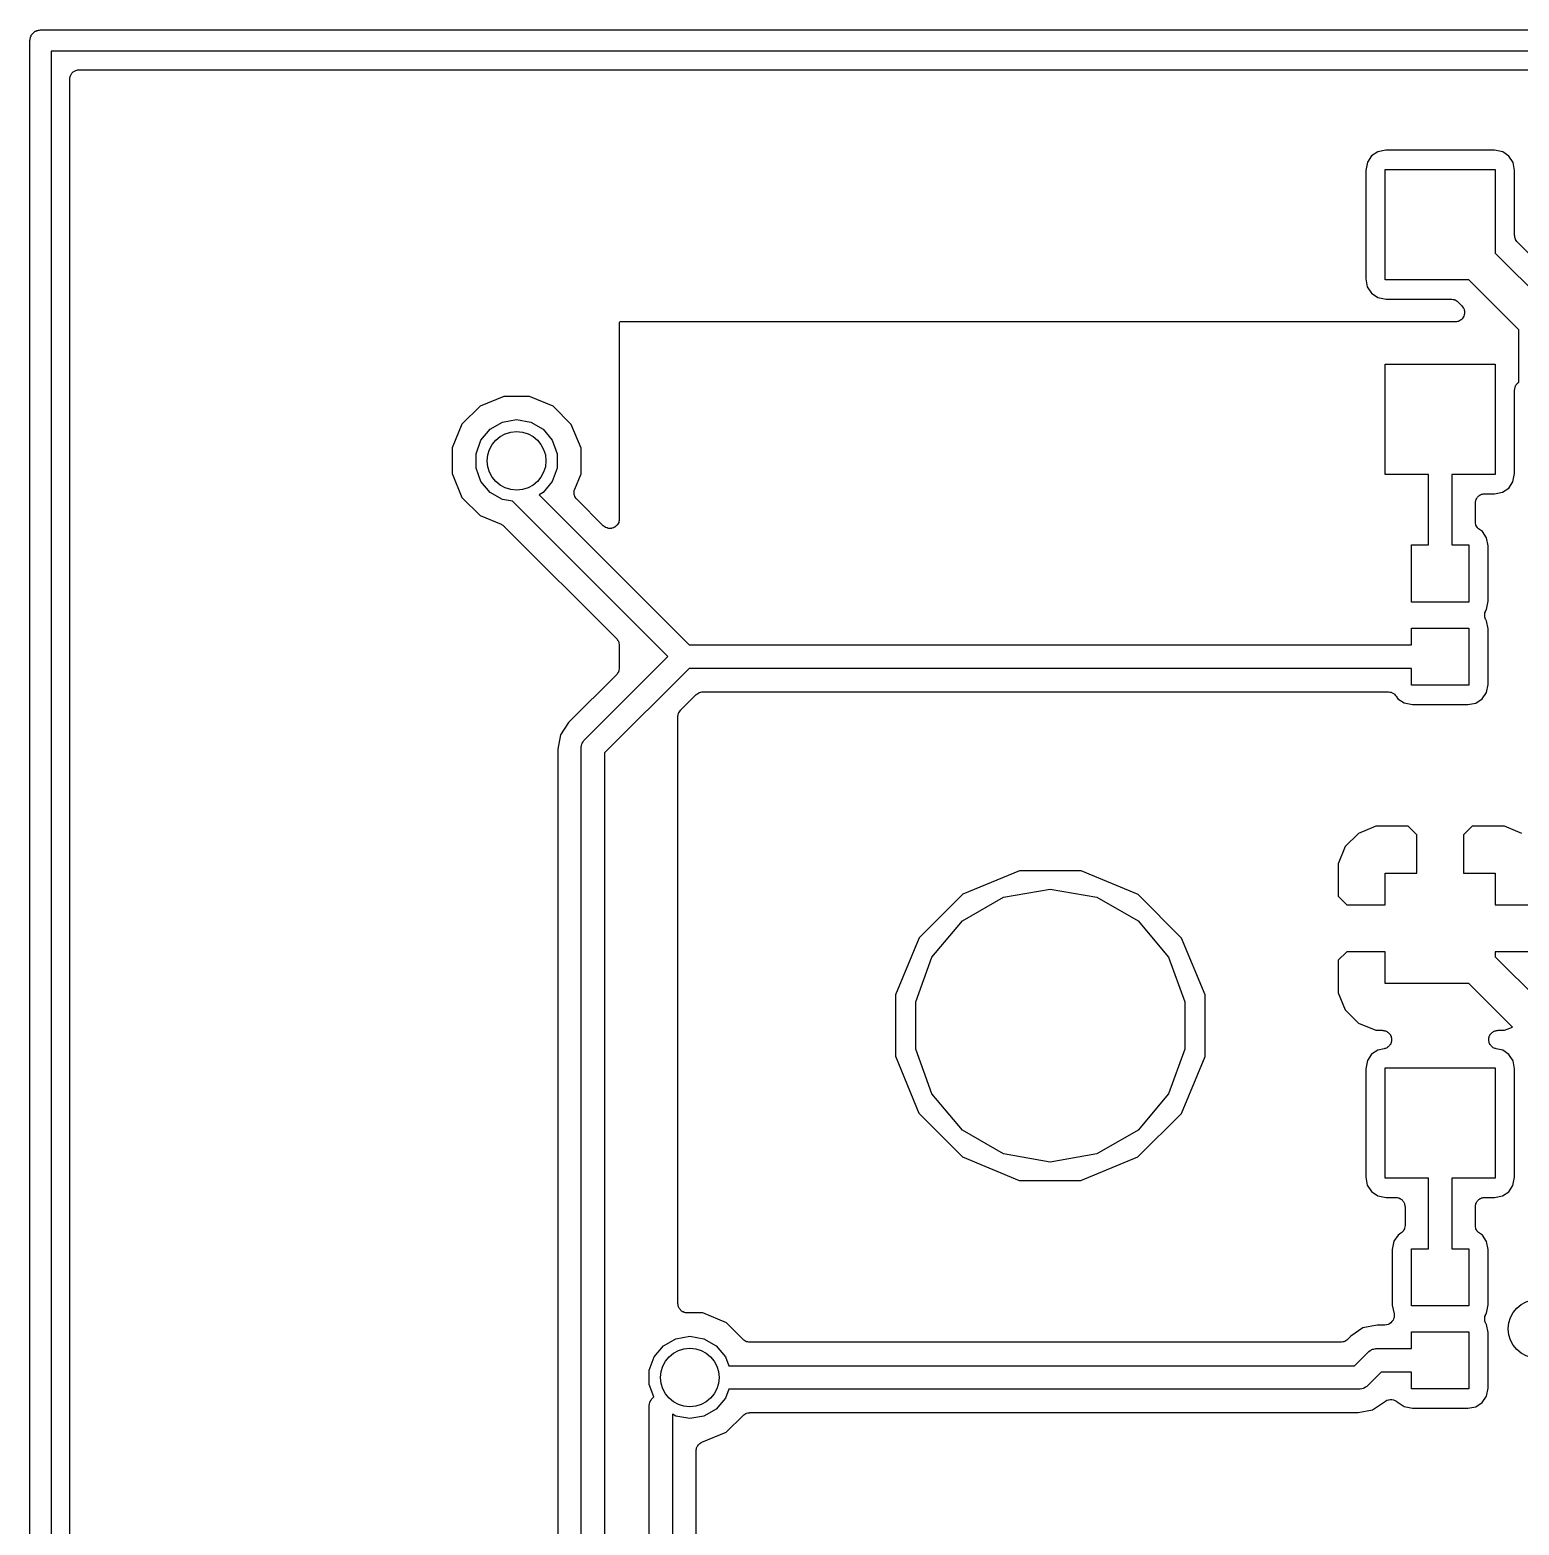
# Model space of a CAD drawing. Extents: x 25.3 to 49.5, y -85 to -25.3.
# Drawn here: x 25.29 to 41.41, y -41.48 to -25.29 of the extents above; entities that cross this region are included whole.
import ezdxf

# ---------------------------------------------------------------- set-up
doc = ezdxf.new("R2010")
doc.units = 0
doc.header["$MEASUREMENT"] = 0
doc.layers.add('BLACK', color=7, linetype='CONTINUOUS')

msp = doc.modelspace()

# ---------------------------------------------------------------- linework, layer by layer
at = {"layer": 'Black'}
for p, q in [((25.2857, -25.4), (25.2874, -25.3902)), ((25.2857, -84.836), (25.2857, -25.4)), ((25.2874, -25.3802), (25.2909, -25.3708)), ((25.2874, -25.3902), (25.2874, -25.3802)), ((25.2909, -25.3708), (25.2926, -25.3609)), ((25.2926, -25.3609), (25.2976, -25.3522)), ((25.2976, -25.3522), (25.301, -25.3428)), ((25.301, -25.3428), (25.3074, -25.3352)), ((25.3074, -25.3352), (25.3124, -25.3265)), ((25.3124, -25.3265), (25.3201, -25.3201)), ((25.3201, -25.3201), (25.3265, -25.3124)), ((25.3265, -25.3124), (25.3352, -25.3074)), ((25.3352, -25.3074), (25.3428, -25.301)), ((25.3428, -25.301), (25.3522, -25.2976)), ((25.3522, -25.2976), (25.3609, -25.2926)), ((25.3609, -25.2926), (25.3708, -25.2909)), ((25.3708, -25.2909), (25.3802, -25.2874)), ((25.3802, -25.2874), (25.3902, -25.2874)), ((25.3902, -25.2874), (25.4, -25.2857)), ((25.4, -25.2857), (49.3649, -25.2857)), ((49.2506, -25.5143), (25.5143, -25.5143)), ((25.5143, -25.5143), (25.5143, -84.7217)), ((25.7481, -25.7481), (25.7538, -25.7413)), ((25.7538, -25.7413), (25.7615, -25.7368)), ((25.7615, -25.7368), (25.7683, -25.7311)), ((25.7683, -25.7311), (25.7767, -25.7281)), ((25.7767, -25.7281), (25.7844, -25.7236)), ((25.7844, -25.7236), (25.7931, -25.7221)), ((25.7931, -25.7221), (25.8015, -25.719)), ((25.8015, -25.719), (25.8103, -25.719)), ((25.8103, -25.719), (25.8191, -25.7175)), ((25.8191, -25.7175), (46.5623, -25.7175)), ((25.7175, -25.8191), (25.719, -25.8103)), ((25.7175, -45.2799), (25.7175, -25.8191)), ((25.719, -25.8015), (25.7221, -25.7931)), ((25.719, -25.8103), (25.719, -25.8015)), ((25.7221, -25.7931), (25.7236, -25.7844)), ((25.7236, -25.7844), (25.7281, -25.7767)), ((25.7281, -25.7767), (25.7311, -25.7683)), ((25.7311, -25.7683), (25.7368, -25.7615)), ((25.7368, -25.7615), (25.7413, -25.7538)), ((25.7413, -25.7538), (25.7481, -25.7481)), ((39.8149, -26.6496), (39.7694, -26.7171)), ((39.8833, -26.6047), (39.8149, -26.6496)), ((39.9703, -26.5878), (39.8833, -26.6047)), ((41.1442, -26.5878), (39.9703, -26.5878)), ((41.2342, -26.6059), (41.1442, -26.5878)), ((41.3017, -26.6514), (41.2342, -26.6059)), ((41.3466, -26.7198), (41.3017, -26.6514)), ((39.7694, -26.7171), (39.7513, -26.8071)), ((39.7513, -26.8071), (39.7513, -27.981)), ((39.9605, -27.9908), (39.9605, -26.797)), ((39.9605, -26.797), (41.1543, -26.797)), ((41.1543, -26.797), (41.1543, -27.7034)), ((41.3635, -26.8068), (41.3466, -26.7198)), ((41.3635, -27.5113), (41.3635, -26.8068)), ((41.3642, -27.5157), (41.3635, -27.5113)), ((41.3639, -27.5202), (41.3642, -27.5157)), ((41.3673, -27.533), (41.3639, -27.5202)), ((41.3696, -27.5461), (41.3673, -27.533)), ((41.3718, -27.5499), (41.3696, -27.5461)), ((41.373, -27.5542), (41.3718, -27.5499)), ((41.3806, -27.5651), (41.373, -27.5542)), ((41.3872, -27.5766), (41.3806, -27.5651)), ((41.3907, -27.5795), (41.3872, -27.5766)), ((41.3932, -27.5832), (41.3907, -27.5795)), ((41.7012, -27.8911), (41.3932, -27.5832)), ((41.1543, -27.7034), (41.6794, -28.2285)), ((39.7513, -27.981), (39.7682, -28.068)), ((40.8669, -27.9908), (39.9605, -27.9908)), ((41.4087, -28.5326), (40.8669, -27.9908)), ((39.7682, -28.068), (39.8131, -28.1364)), ((39.8131, -28.1364), (39.8806, -28.1819)), ((39.8806, -28.1819), (39.9706, -28.2)), ((39.9706, -28.2), (40.6748, -28.2)), ((40.6748, -28.2), (40.6792, -28.2007)), ((40.6792, -28.2007), (40.6837, -28.2004)), ((40.6837, -28.2004), (40.6965, -28.2038)), ((40.6965, -28.2038), (40.7096, -28.2061)), ((40.7096, -28.2061), (40.7134, -28.2083)), ((40.7134, -28.2083), (40.7177, -28.2095)), ((40.7177, -28.2095), (40.7286, -28.2171)), ((40.7286, -28.2171), (40.7401, -28.2237)), ((40.7401, -28.2237), (40.743, -28.2272)), ((40.743, -28.2272), (40.7467, -28.2297)), ((40.7467, -28.2297), (40.7915, -28.2746)), ((40.7915, -28.2746), (40.7991, -28.2854)), ((40.7991, -28.2854), (40.8076, -28.2956)), ((40.8076, -28.2956), (40.8092, -28.2998)), ((40.8092, -28.2998), (40.8117, -28.3035)), ((40.8117, -28.3035), (40.8152, -28.3163)), ((40.8152, -28.3163), (40.8197, -28.3288)), ((40.8197, -28.3288), (40.8197, -28.3332)), ((40.8197, -28.3332), (40.8209, -28.3375)), ((31.6691, -28.4497), (31.6674, -28.458)), ((31.6674, -28.458), (31.6674, -30.5837)), ((31.6775, -28.448), (31.6691, -28.4497)), ((40.7196, -28.448), (31.6775, -28.448)), ((40.7327, -28.4457), (40.7196, -28.448)), ((40.7459, -28.4445), (40.7327, -28.4457)), ((40.75, -28.4426), (40.7459, -28.4445)), ((40.7544, -28.4419), (40.75, -28.4426)), ((40.7659, -28.4352), (40.7544, -28.4419)), ((40.7779, -28.4296), (40.7659, -28.4352)), ((40.7811, -28.4265), (40.7779, -28.4296)), ((40.7849, -28.4242), (40.7811, -28.4265)), ((40.7935, -28.4141), (40.7849, -28.4242)), ((40.8029, -28.4047), (40.7935, -28.4141)), ((40.8048, -28.4006), (40.8029, -28.4047)), ((40.8076, -28.3972), (40.8048, -28.4006)), ((40.8122, -28.3847), (40.8076, -28.3972)), ((40.8178, -28.3727), (40.8122, -28.3847)), ((40.8182, -28.3682), (40.8178, -28.3727)), ((40.8197, -28.364), (40.8182, -28.3682)), ((40.8209, -28.3375), (40.8197, -28.3508)), ((40.8197, -28.3508), (40.8197, -28.364)), ((41.4087, -29.1013), (41.4087, -28.5326)), ((39.9605, -30.099), (39.9605, -28.9052)), ((39.9605, -28.9052), (41.1543, -28.9052)), ((41.1543, -28.9052), (41.1543, -30.099)), ((41.3696, -29.1499), (41.374, -29.1422)), ((41.374, -29.1422), (41.3771, -29.1338)), ((41.3771, -29.1338), (41.3828, -29.127)), ((41.3828, -29.127), (41.3872, -29.1193)), ((41.3872, -29.1193), (41.3941, -29.1136)), ((41.3941, -29.1136), (41.3998, -29.1068)), ((41.3998, -29.1068), (41.4075, -29.1023)), ((41.4075, -29.1023), (41.4087, -29.1013)), ((30.4178, -29.2538), (30.1609, -29.3599)), ((30.6956, -29.254), (30.4178, -29.2538)), ((30.9523, -29.3606), (30.6956, -29.254)), ((41.3635, -29.1846), (41.365, -29.1758)), ((41.3635, -30.0889), (41.3635, -29.1846)), ((41.365, -29.167), (41.3681, -29.1586)), ((41.365, -29.1758), (41.365, -29.167)), ((41.3681, -29.1586), (41.3696, -29.1499)), ((30.1609, -29.3599), (29.9643, -29.5562)), ((31.1486, -29.5572), (30.9523, -29.3606)), ((29.9643, -29.5562), (29.8577, -29.8128)), ((30.1697, -29.7293), (30.2693, -29.6106)), ((30.2693, -29.6106), (30.4035, -29.5331)), ((30.4035, -29.5331), (30.5561, -29.5062)), ((30.5561, -29.5062), (30.7087, -29.5331)), ((30.7087, -29.5331), (30.8429, -29.6106)), ((30.8429, -29.6106), (30.9425, -29.7293)), ((31.2547, -29.8141), (31.1486, -29.5572)), ((30.1167, -29.8749), (30.1697, -29.7293)), ((30.9425, -29.7293), (30.9955, -29.8749)), ((29.8577, -29.8128), (29.8575, -30.0907)), ((30.1167, -30.0299), (30.1167, -29.8749)), ((30.9955, -29.8749), (30.9955, -30.0299)), ((31.2545, -30.0919), (31.2547, -29.8141)), ((29.8575, -30.0907), (29.9636, -30.3476)), ((30.1697, -30.1755), (30.1167, -30.0299)), ((30.9955, -30.0299), (30.9425, -30.1755)), ((31.1854, -30.2582), (31.2545, -30.0919)), ((40.4304, -30.099), (39.9605, -30.099)), ((40.4304, -30.8635), (40.4304, -30.099)), ((41.1543, -30.099), (40.6844, -30.099)), ((40.6844, -30.099), (40.6844, -30.8635)), ((41.3454, -30.1789), (41.3635, -30.0889)), ((30.2693, -30.2942), (30.1697, -30.1755)), ((30.9425, -30.1755), (30.8429, -30.2942)), ((31.1802, -30.2819), (31.1811, -30.2709)), ((31.1811, -30.2709), (31.184, -30.2648)), ((31.184, -30.2648), (31.1854, -30.2582)), ((41.2315, -30.2913), (41.2999, -30.2464)), ((41.2999, -30.2464), (41.3454, -30.1789)), ((29.9636, -30.3476), (30.1599, -30.5442)), ((30.4035, -30.3717), (30.2693, -30.2942)), ((30.5106, -30.3906), (30.4035, -30.3717)), ((32.1926, -32.0726), (30.5106, -30.3906)), ((30.8429, -30.2942), (30.7989, -30.3196)), ((30.7989, -30.3196), (32.4248, -31.9456)), ((31.1778, -30.2927), (31.1802, -30.2819)), ((31.1786, -30.2993), (31.1778, -30.2927)), ((31.1781, -30.306), (31.1786, -30.2993)), ((31.1809, -30.3167), (31.1781, -30.306)), ((31.1823, -30.3276), (31.1809, -30.3167)), ((31.1854, -30.3336), (31.1823, -30.3276)), ((31.1872, -30.3401), (31.1854, -30.3336)), ((31.1935, -30.3492), (31.1872, -30.3401)), ((31.1986, -30.359), (31.1935, -30.3492)), ((31.2036, -30.3635), (31.1986, -30.359)), ((31.2074, -30.369), (31.2036, -30.3635)), ((31.494, -30.6556), (31.2074, -30.369)), ((40.9384, -30.4098), (40.9399, -30.401)), ((40.9384, -30.6125), (40.9384, -30.4098)), ((40.9399, -30.3921), (40.943, -30.3838)), ((40.9399, -30.401), (40.9399, -30.3921)), ((40.943, -30.3838), (40.9445, -30.375)), ((40.9445, -30.375), (40.949, -30.3673)), ((40.949, -30.3673), (40.952, -30.359)), ((40.952, -30.359), (40.9577, -30.3522)), ((40.9577, -30.3522), (40.9622, -30.3445)), ((40.9622, -30.3445), (40.969, -30.3387)), ((40.969, -30.3387), (40.9747, -30.3319)), ((40.9747, -30.3319), (40.9824, -30.3275)), ((40.9824, -30.3275), (40.9892, -30.3218)), ((40.9892, -30.3218), (40.9976, -30.3187)), ((40.9976, -30.3187), (41.0053, -30.3143)), ((41.0053, -30.3143), (41.014, -30.3128)), ((41.014, -30.3128), (41.0224, -30.3097)), ((41.0224, -30.3097), (41.0312, -30.3097)), ((41.0312, -30.3097), (41.04, -30.3082)), ((41.04, -30.3082), (41.1445, -30.3082)), ((41.1445, -30.3082), (41.2315, -30.2913)), ((30.1599, -30.5442), (30.3894, -30.6395)), ((31.6651, -30.5968), (31.664, -30.61)), ((31.6674, -30.5837), (31.6651, -30.5968)), ((30.3894, -30.6395), (30.3913, -30.6407)), ((30.3913, -30.6407), (30.3934, -30.6413)), ((30.3934, -30.6413), (30.4061, -30.6501)), ((30.4061, -30.6501), (30.4191, -30.6585)), ((30.4191, -30.6585), (30.4205, -30.6602)), ((30.4205, -30.6602), (30.4223, -30.6615)), ((30.4223, -30.6615), (31.6377, -31.8769)), ((31.5049, -30.6632), (31.494, -30.6556)), ((31.515, -30.6717), (31.5049, -30.6632)), ((31.5192, -30.6733), (31.515, -30.6717)), ((31.5229, -30.6758), (31.5192, -30.6733)), ((31.5357, -30.6793), (31.5229, -30.6758)), ((31.5482, -30.6838), (31.5357, -30.6793)), ((31.5527, -30.6838), (31.5482, -30.6838)), ((31.557, -30.685), (31.5527, -30.6838)), ((31.5702, -30.6838), (31.557, -30.685)), ((31.5835, -30.6838), (31.5702, -30.6838)), ((31.5877, -30.6823), (31.5835, -30.6838)), ((31.5921, -30.6819), (31.5877, -30.6823)), ((31.6042, -30.6763), (31.5921, -30.6819)), ((31.6166, -30.6717), (31.6042, -30.6763)), ((31.6201, -30.6689), (31.6166, -30.6717)), ((31.6241, -30.667), (31.6201, -30.6689)), ((31.6335, -30.6576), (31.6241, -30.667)), ((31.6437, -30.6491), (31.6335, -30.6576)), ((31.6459, -30.6452), (31.6437, -30.6491)), ((31.6491, -30.642), (31.6459, -30.6452)), ((31.6547, -30.63), (31.6491, -30.642)), ((31.6613, -30.6185), (31.6547, -30.63)), ((31.6621, -30.6141), (31.6613, -30.6185)), ((31.664, -30.61), (31.6621, -30.6141)), ((40.9409, -30.6264), (40.9384, -30.6125)), ((40.9423, -30.6405), (40.9409, -30.6264)), ((40.9439, -30.6437), (40.9423, -30.6405)), ((40.9445, -30.6473), (40.9439, -30.6437)), ((40.9516, -30.6595), (40.9445, -30.6473)), ((40.9578, -30.6722), (40.9516, -30.6595)), ((40.9604, -30.6747), (40.9578, -30.6722)), ((40.9622, -30.6778), (40.9604, -30.6747)), ((40.973, -30.6869), (40.9622, -30.6778)), ((40.9832, -30.6967), (40.973, -30.6869)), ((41.0147, -30.718), (40.9832, -30.6967)), ((41.0596, -30.7863), (41.0147, -30.718)), ((40.2475, -31.4833), (40.2475, -30.8635)), ((40.2475, -30.8635), (40.4304, -30.8635)), ((40.6844, -30.8635), (40.8673, -30.8635)), ((40.8673, -30.8635), (40.8673, -31.4833)), ((41.0765, -30.8733), (41.0596, -30.7863)), ((41.0765, -31.4732), (41.0765, -30.8733)), ((40.8673, -31.4833), (40.2475, -31.4833)), ((41.0496, -31.5777), (41.0535, -31.5725)), ((41.0535, -31.5725), (41.0561, -31.5666)), ((41.0561, -31.5666), (41.0584, -31.5632)), ((41.0584, -31.5632), (41.0765, -31.4732)), ((41.0393, -31.634), (41.0401, -31.6228)), ((41.0411, -31.6403), (41.0393, -31.634)), ((41.0394, -31.6115), (41.0413, -31.6053)), ((41.0401, -31.6228), (41.0394, -31.6115)), ((41.0415, -31.6468), (41.0411, -31.6403)), ((41.0413, -31.6053), (41.0418, -31.5988)), ((41.0459, -31.6571), (41.0415, -31.6468)), ((41.0418, -31.5988), (41.0463, -31.5885)), ((41.049, -31.6679), (41.0459, -31.6571)), ((41.0463, -31.5885), (41.0496, -31.5777)), ((41.0528, -31.6732), (41.049, -31.6679)), ((41.0554, -31.6792), (41.0528, -31.6732)), ((41.0596, -31.6855), (41.0554, -31.6792)), ((41.0765, -31.7725), (41.0596, -31.6855)), ((31.6377, -31.8769), (31.6403, -31.8806)), ((31.6403, -31.8806), (31.6437, -31.8834)), ((31.6437, -31.8834), (31.6503, -31.8949)), ((31.6503, -31.8949), (31.6579, -31.9058)), ((40.2475, -31.9456), (40.2475, -31.7627)), ((40.2475, -31.7627), (40.8673, -31.7627)), ((40.8673, -31.7627), (40.8673, -32.3825)), ((41.0765, -32.3724), (41.0765, -31.7725)), ((31.6579, -31.9058), (31.6591, -31.9101)), ((31.6591, -31.9101), (31.6613, -31.914)), ((31.6613, -31.914), (31.6636, -31.9271)), ((31.6636, -31.9271), (31.6671, -31.9399)), ((31.6671, -31.9399), (31.6667, -31.9443)), ((31.6667, -31.9443), (31.6674, -31.9487)), ((31.6674, -31.9487), (31.6674, -32.1964)), ((32.4248, -31.9456), (40.2475, -31.9456)), ((31.2922, -32.973), (32.1926, -32.0726)), ((32.4248, -32.1996), (31.509, -33.1154)), ((31.6636, -32.2181), (31.6613, -32.2312)), ((31.6671, -32.2053), (31.6636, -32.2181)), ((31.6674, -32.1964), (31.6667, -32.2009)), ((31.6667, -32.2009), (31.6671, -32.2053)), ((40.2475, -32.1996), (32.4248, -32.1996)), ((40.2475, -32.3825), (40.2475, -32.1996)), ((31.6377, -32.2683), (31.1197, -32.7863)), ((31.6403, -32.2646), (31.6377, -32.2683)), ((31.6437, -32.2618), (31.6403, -32.2646)), ((31.6503, -32.2503), (31.6437, -32.2618)), ((31.6579, -32.2394), (31.6503, -32.2503)), ((31.6591, -32.2351), (31.6579, -32.2394)), ((31.6613, -32.2312), (31.6591, -32.2351)), ((41.0584, -32.4623), (41.0765, -32.3724)), ((32.3322, -32.6514), (32.5003, -32.4834)), ((32.5003, -32.4834), (32.5039, -32.4808)), ((32.5039, -32.4808), (32.5068, -32.4774)), ((32.5068, -32.4774), (32.5183, -32.4707)), ((32.5183, -32.4707), (32.5292, -32.4631)), ((32.5292, -32.4631), (32.5335, -32.462)), ((32.5335, -32.462), (32.5374, -32.4597)), ((32.5374, -32.4597), (32.5504, -32.4574)), ((32.5504, -32.4574), (32.5632, -32.454)), ((32.5632, -32.454), (32.5677, -32.4544)), ((32.5677, -32.4544), (32.5721, -32.4536)), ((32.5721, -32.4536), (39.9964, -32.4536)), ((39.9964, -32.4536), (40.011, -32.4562)), ((40.011, -32.4562), (40.0256, -32.4579)), ((40.0256, -32.4579), (40.0283, -32.4592)), ((40.0283, -32.4592), (40.0312, -32.4597)), ((40.0312, -32.4597), (40.044, -32.4671)), ((40.044, -32.4671), (40.0571, -32.4737)), ((40.0571, -32.4737), (40.0592, -32.4759)), ((40.0592, -32.4759), (40.0617, -32.4774)), ((40.0617, -32.4774), (40.0712, -32.4887)), ((40.0712, -32.4887), (40.0813, -32.4994)), ((40.0813, -32.4994), (40.1001, -32.528)), ((40.1001, -32.528), (40.1676, -32.5736)), ((40.8673, -32.3825), (40.2475, -32.3825)), ((40.9445, -32.5748), (41.0128, -32.5299)), ((41.0128, -32.5299), (41.0584, -32.4623)), ((32.3028, -32.7144), (32.3063, -32.7016)), ((32.3063, -32.7016), (32.3086, -32.6885)), ((32.3086, -32.6885), (32.3108, -32.6846)), ((32.3108, -32.6846), (32.312, -32.6803)), ((32.312, -32.6803), (32.3196, -32.6694)), ((32.3196, -32.6694), (32.3262, -32.6579)), ((32.3262, -32.6579), (32.3296, -32.6551)), ((32.3296, -32.6551), (32.3322, -32.6514)), ((40.1676, -32.5736), (40.2576, -32.5916)), ((40.2576, -32.5916), (40.8575, -32.5916)), ((40.8575, -32.5916), (40.9445, -32.5748)), ((31.1197, -32.7863), (31.0318, -32.9178)), ((32.3025, -32.7233), (32.3032, -32.7188)), ((32.3025, -39.0779), (32.3025, -32.7233)), ((32.3032, -32.7188), (32.3028, -32.7144)), ((31.0318, -32.9178), (31.001, -33.0728)), ((31.2598, -33.0357), (31.2627, -33.0194)), ((31.2627, -33.0194), (31.2655, -33.0145)), ((31.2655, -33.0145), (31.2669, -33.0091)), ((31.2669, -33.0091), (31.2764, -32.9955)), ((31.2764, -32.9955), (31.2847, -32.9812)), ((31.2847, -32.9812), (31.289, -32.9776)), ((31.289, -32.9776), (31.2922, -32.973)), ((31.001, -33.0728), (31.001, -46.3804)), ((31.255, -33.0628), (31.256, -33.0573)), ((31.255, -54.991), (31.255, -33.0628)), ((31.2555, -33.0517), (31.2598, -33.0357)), ((31.256, -33.0573), (31.2555, -33.0517)), ((31.509, -33.1154), (31.509, -55.118)), ((39.6727, -33.9863), (39.5298, -34.1292)), ((39.8595, -33.909), (39.6727, -33.9863)), ((40.2105, -33.909), (39.8595, -33.909)), ((40.3034, -34.0019), (40.2105, -33.909)), ((40.9043, -33.909), (40.8114, -34.0019)), ((41.2553, -33.909), (40.9043, -33.909)), ((41.4421, -33.9863), (41.2553, -33.909)), ((39.5298, -34.1292), (39.4525, -34.316)), ((40.3034, -34.417), (40.3034, -34.0019)), ((40.8114, -34.0019), (40.8114, -34.417)), ((39.4525, -34.316), (39.4525, -34.667)), ((36.0027, -34.3913), (35.3863, -34.646)), ((36.6696, -34.3919), (36.0027, -34.3913)), ((37.2855, -34.6476), (36.6696, -34.3919)), ((39.9605, -34.7599), (39.9605, -34.417)), ((39.9605, -34.417), (40.3034, -34.417)), ((40.8114, -34.417), (41.1543, -34.417)), ((41.1543, -34.417), (41.1543, -34.7599)), ((35.3863, -34.646), (34.9143, -35.1172)), ((35.8289, -34.6784), (36.3347, -34.5892)), ((36.3347, -34.5892), (36.8405, -34.6784)), ((37.7567, -35.1196), (37.2855, -34.6476)), ((35.3841, -34.9352), (35.8289, -34.6784)), ((36.8405, -34.6784), (37.2853, -34.9352)), ((39.4525, -34.667), (39.5454, -34.7599)), ((39.5454, -34.7599), (39.9605, -34.7599)), ((41.1543, -34.7599), (41.5694, -34.7599)), ((35.054, -35.3286), (35.3841, -34.9352)), ((37.2853, -34.9352), (37.6154, -35.3286)), ((34.9143, -35.1172), (34.6586, -35.7331)), ((38.0114, -35.736), (37.7567, -35.1196)), ((39.5454, -35.2679), (39.4525, -35.3608)), ((39.9605, -35.2679), (39.5454, -35.2679)), ((39.9605, -35.6108), (39.9605, -35.2679)), ((41.1543, -35.2679), (41.1543, -35.3234)), ((41.5694, -35.2679), (41.1543, -35.2679)), ((34.8783, -35.8112), (35.054, -35.3286)), ((37.6154, -35.3286), (37.7911, -35.8112)), ((39.4525, -35.3608), (39.4525, -35.7118)), ((41.1543, -35.3234), (41.6273, -35.7964)), ((40.8669, -35.6108), (39.9605, -35.6108)), ((41.3399, -36.0838), (40.8669, -35.6108)), ((34.6586, -35.7331), (34.658, -36.4)), ((38.0108, -36.4029), (38.0114, -35.736)), ((39.4525, -35.7118), (39.5298, -35.8986)), ((34.8783, -36.3248), (34.8783, -35.8112)), ((37.7911, -35.8112), (37.7911, -36.3248)), ((39.5298, -35.8986), (39.6727, -36.0415)), ((39.6727, -36.0415), (39.8595, -36.1188)), ((41.2553, -36.1188), (41.3399, -36.0838)), ((39.8595, -36.1188), (39.9297, -36.1188)), ((39.9297, -36.1188), (39.9376, -36.1202)), ((39.9376, -36.1202), (39.9457, -36.1201)), ((39.9457, -36.1201), (39.9549, -36.1232)), ((39.9549, -36.1232), (39.9645, -36.1249)), ((39.9645, -36.1249), (39.9714, -36.1289)), ((39.9714, -36.1289), (39.979, -36.1316)), ((39.979, -36.1316), (39.9866, -36.1377)), ((39.9866, -36.1377), (39.995, -36.1426)), ((39.995, -36.1426), (40.0002, -36.1487)), ((40.0002, -36.1487), (40.0064, -36.1538)), ((40.0064, -36.1538), (40.0114, -36.1621)), ((40.0114, -36.1621), (40.0177, -36.1696)), ((40.0177, -36.1696), (40.0205, -36.1771)), ((40.021, -36.262), (40.0177, -36.2712)), ((40.0205, -36.1771), (40.0246, -36.184)), ((40.0258, -36.2535), (40.021, -36.262)), ((40.0246, -36.184), (40.0264, -36.1936)), ((40.027, -36.2456), (40.0258, -36.2535)), ((40.0264, -36.1936), (40.0298, -36.2028)), ((40.0298, -36.238), (40.027, -36.2456)), ((40.0298, -36.2028), (40.0298, -36.2108)), ((40.0298, -36.2108), (40.0313, -36.2187)), ((40.0313, -36.2187), (40.0298, -36.2283)), ((40.0298, -36.2283), (40.0298, -36.238)), ((41.0825, -36.218), (41.084, -36.2105)), ((41.084, -36.228), (41.0825, -36.218)), ((41.084, -36.2028), (41.0875, -36.1933)), ((41.084, -36.2105), (41.084, -36.2028)), ((41.084, -36.238), (41.084, -36.228)), ((41.0867, -36.2453), (41.084, -36.238)), ((41.0878, -36.2529), (41.0867, -36.2453)), ((41.0875, -36.1933), (41.0894, -36.1834)), ((41.0926, -36.2617), (41.0878, -36.2529)), ((41.0894, -36.1834), (41.0934, -36.1768)), ((41.0961, -36.2712), (41.0926, -36.2617)), ((41.0934, -36.1768), (41.0961, -36.1696)), ((41.0961, -36.1696), (41.1026, -36.1619)), ((41.1026, -36.1619), (41.1078, -36.1533)), ((41.1078, -36.1533), (41.1138, -36.1485)), ((41.1138, -36.1485), (41.1188, -36.1426)), ((41.1188, -36.1426), (41.1275, -36.1375)), ((41.1275, -36.1375), (41.1353, -36.1312)), ((41.1353, -36.1312), (41.1426, -36.1288)), ((41.1426, -36.1288), (41.1493, -36.1249)), ((41.1493, -36.1249), (41.1592, -36.1232)), ((41.1592, -36.1232), (41.1688, -36.12)), ((41.1688, -36.12), (41.1765, -36.1201)), ((41.1765, -36.1201), (41.1841, -36.1188)), ((41.1841, -36.1188), (41.2553, -36.1188)), ((34.658, -36.4), (34.9127, -37.0164)), ((35.054, -36.8074), (34.8783, -36.3248)), ((37.7911, -36.3248), (37.6154, -36.8074)), ((37.7551, -37.0188), (38.0108, -36.4029)), ((39.8149, -36.3778), (39.7694, -36.4453)), ((39.8833, -36.3329), (39.8149, -36.3778)), ((39.9491, -36.3201), (39.8833, -36.3329)), ((39.9566, -36.3173), (39.9491, -36.3201)), ((39.9645, -36.3159), (39.9566, -36.3173)), ((39.9729, -36.311), (39.9645, -36.3159)), ((39.982, -36.3075), (39.9729, -36.311)), ((39.9881, -36.3022), (39.982, -36.3075)), ((39.995, -36.2982), (39.9881, -36.3022)), ((40.0013, -36.2908), (39.995, -36.2982)), ((40.0087, -36.2844), (40.0013, -36.2908)), ((40.0126, -36.2773), (40.0087, -36.2844)), ((40.0177, -36.2712), (40.0126, -36.2773)), ((41.101, -36.2771), (41.0961, -36.2712)), ((41.1047, -36.2839), (41.101, -36.2771)), ((41.1123, -36.2905), (41.1047, -36.2839)), ((41.1188, -36.2982), (41.1123, -36.2905)), ((41.1254, -36.3021), (41.1188, -36.2982)), ((41.1312, -36.3072), (41.1254, -36.3021)), ((41.1406, -36.3108), (41.1312, -36.3072)), ((41.1493, -36.3159), (41.1406, -36.3108)), ((41.1569, -36.3172), (41.1493, -36.3159)), ((41.1641, -36.32), (41.1569, -36.3172)), ((41.2342, -36.3341), (41.1641, -36.32)), ((41.3017, -36.3796), (41.2342, -36.3341)), ((41.3466, -36.448), (41.3017, -36.3796)), ((39.7694, -36.4453), (39.7513, -36.5353)), ((39.7513, -36.5353), (39.7513, -37.7092)), ((39.9605, -37.719), (39.9605, -36.5252)), ((39.9605, -36.5252), (41.1543, -36.5252)), ((41.1543, -36.5252), (41.1543, -37.719)), ((41.3635, -36.535), (41.3466, -36.448)), ((41.3635, -37.7089), (41.3635, -36.535)), ((35.3841, -37.2008), (35.054, -36.8074)), ((37.6154, -36.8074), (37.2853, -37.2008)), ((34.9127, -37.0164), (35.3839, -37.4884)), ((37.2831, -37.49), (37.7551, -37.0188)), ((35.8289, -37.4576), (35.3841, -37.2008)), ((37.2853, -37.2008), (36.8405, -37.4576)), ((35.3839, -37.4884), (35.9998, -37.7441)), ((36.3347, -37.5468), (35.8289, -37.4576)), ((36.8405, -37.4576), (36.3347, -37.5468)), ((36.6667, -37.7447), (37.2831, -37.49)), ((39.7513, -37.7092), (39.7682, -37.7962)), ((40.4304, -37.719), (39.9605, -37.719)), ((40.4304, -38.4835), (40.4304, -37.719)), ((41.1543, -37.719), (40.6844, -37.719)), ((40.6844, -37.719), (40.6844, -38.4835)), ((41.3454, -37.7989), (41.3635, -37.7089)), ((35.9998, -37.7441), (36.6667, -37.7447)), ((39.7682, -37.7962), (39.8131, -37.8646)), ((39.8131, -37.8646), (39.8806, -37.9101)), ((41.2315, -37.9113), (41.2999, -37.8664)), ((41.2999, -37.8664), (41.3454, -37.7989)), ((39.8806, -37.9101), (39.9706, -37.9282)), ((39.9706, -37.9282), (40.0748, -37.9282)), ((40.0748, -37.9282), (40.0836, -37.9297)), ((40.0836, -37.9297), (40.0924, -37.9297)), ((40.0924, -37.9297), (40.1008, -37.9328)), ((40.1008, -37.9328), (40.1095, -37.9343)), ((40.1095, -37.9343), (40.1172, -37.9387)), ((40.1172, -37.9387), (40.1256, -37.9418)), ((40.1256, -37.9418), (40.1324, -37.9475)), ((40.1324, -37.9475), (40.1401, -37.9519)), ((40.1401, -37.9519), (40.1458, -37.9587)), ((40.1458, -37.9587), (40.1526, -37.9645)), ((40.1526, -37.9645), (40.1571, -37.9722)), ((40.1571, -37.9722), (40.1628, -37.979)), ((40.1628, -37.979), (40.1658, -37.9873)), ((40.1658, -37.9873), (40.1703, -37.995)), ((40.1703, -37.995), (40.1718, -38.0038)), ((40.1718, -38.0038), (40.1749, -38.0121)), ((40.1749, -38.0121), (40.1749, -38.021)), ((40.1749, -38.021), (40.1764, -38.0298)), ((40.1764, -38.0298), (40.1764, -38.2324)), ((40.9384, -38.0298), (40.9399, -38.021)), ((40.9384, -38.2325), (40.9384, -38.0298)), ((40.9399, -38.0121), (40.943, -38.0038)), ((40.9399, -38.021), (40.9399, -38.0121)), ((40.943, -38.0038), (40.9445, -37.995)), ((40.9445, -37.995), (40.949, -37.9873)), ((40.949, -37.9873), (40.952, -37.979)), ((40.952, -37.979), (40.9577, -37.9722)), ((40.9577, -37.9722), (40.9622, -37.9645)), ((40.9622, -37.9645), (40.969, -37.9587)), ((40.969, -37.9587), (40.9747, -37.9519)), ((40.9747, -37.9519), (40.9824, -37.9475)), ((40.9824, -37.9475), (40.9892, -37.9418)), ((40.9892, -37.9418), (40.9976, -37.9387)), ((40.9976, -37.9387), (41.0053, -37.9343)), ((41.0053, -37.9343), (41.014, -37.9328)), ((41.014, -37.9328), (41.0224, -37.9297)), ((41.0224, -37.9297), (41.0312, -37.9297)), ((41.0312, -37.9297), (41.04, -37.9282)), ((41.04, -37.9282), (41.1445, -37.9282)), ((41.1445, -37.9282), (41.2315, -37.9113)), ((40.102, -38.3361), (40.0564, -38.4037)), ((40.1306, -38.3173), (40.102, -38.3361)), ((40.1413, -38.3072), (40.1306, -38.3173)), ((40.1526, -38.2977), (40.1413, -38.3072)), ((40.1541, -38.2952), (40.1526, -38.2977)), ((40.1563, -38.2932), (40.1541, -38.2952)), ((40.1629, -38.28), (40.1563, -38.2932)), ((40.1703, -38.2672), (40.1629, -38.28)), ((40.1708, -38.2643), (40.1703, -38.2672)), ((40.1721, -38.2616), (40.1708, -38.2643)), ((40.1738, -38.247), (40.1721, -38.2616)), ((40.1764, -38.2324), (40.1738, -38.247)), ((40.9409, -38.2464), (40.9384, -38.2325)), ((40.9423, -38.2605), (40.9409, -38.2464)), ((40.9439, -38.2637), (40.9423, -38.2605)), ((40.9445, -38.2673), (40.9439, -38.2637)), ((40.9516, -38.2795), (40.9445, -38.2673)), ((40.9578, -38.2922), (40.9516, -38.2795)), ((40.9604, -38.2947), (40.9578, -38.2922)), ((40.9622, -38.2978), (40.9604, -38.2947)), ((40.973, -38.3069), (40.9622, -38.2978)), ((40.9832, -38.3167), (40.973, -38.3069)), ((41.0147, -38.338), (40.9832, -38.3167)), ((41.0596, -38.4063), (41.0147, -38.338)), ((40.0564, -38.4037), (40.0383, -38.4936)), ((40.0383, -38.4936), (40.0383, -39.0935)), ((40.2475, -39.1033), (40.2475, -38.4835)), ((40.2475, -38.4835), (40.4304, -38.4835)), ((40.6844, -38.4835), (40.8673, -38.4835)), ((40.8673, -38.4835), (40.8673, -39.1033)), ((41.0765, -38.4933), (41.0596, -38.4063)), ((41.0765, -39.0932), (41.0765, -38.4933)), ((32.304, -39.0866), (32.3025, -39.0779)), ((32.304, -39.0954), (32.304, -39.0866)), ((32.307, -39.1038), (32.304, -39.0954)), ((32.3086, -39.1126), (32.307, -39.1038)), ((32.313, -39.1203), (32.3086, -39.1126)), ((32.316, -39.1286), (32.313, -39.1203)), ((32.3218, -39.1354), (32.316, -39.1286)), ((32.3262, -39.1432), (32.3218, -39.1354)), ((32.333, -39.1489), (32.3262, -39.1432)), ((32.3387, -39.1556), (32.333, -39.1489)), ((32.3464, -39.1601), (32.3387, -39.1556)), ((32.3532, -39.1659), (32.3464, -39.1601)), ((32.3616, -39.1689), (32.3532, -39.1659)), ((32.3692, -39.1733), (32.3616, -39.1689)), ((32.378, -39.1749), (32.3692, -39.1733)), ((32.3864, -39.1779), (32.378, -39.1749)), ((32.3952, -39.1779), (32.3864, -39.1779)), ((32.404, -39.1795), (32.3952, -39.1779)), ((32.5715, -39.1796), (32.404, -39.1795)), ((32.8282, -39.2862), (32.5715, -39.1796)), ((40.0383, -39.0935), (40.0572, -39.1906)), ((40.8673, -39.1033), (40.2475, -39.1033)), ((41.0584, -39.1832), (41.0765, -39.0932)), ((33.0089, -39.4672), (32.8282, -39.2862)), ((39.7212, -39.3424), (39.5897, -39.4303)), ((39.8762, -39.3116), (39.7212, -39.3424)), ((39.9575, -39.3116), (39.8762, -39.3116)), ((39.9583, -39.3114), (39.9575, -39.3116)), ((39.9592, -39.3116), (39.9583, -39.3114)), ((39.9757, -39.3084), (39.9592, -39.3116)), ((39.9922, -39.3055), (39.9757, -39.3084)), ((39.993, -39.305), (39.9922, -39.3055)), ((39.9938, -39.3049), (39.993, -39.305)), ((40.0082, -39.2962), (39.9938, -39.3049)), ((40.0228, -39.2878), (40.0082, -39.2962)), ((40.0233, -39.2872), (40.0228, -39.2878)), ((40.0241, -39.2867), (40.0233, -39.2872)), ((40.0347, -39.2736), (40.0241, -39.2867)), ((40.0454, -39.2608), (40.0347, -39.2736)), ((40.0457, -39.26), (40.0454, -39.2608)), ((40.0463, -39.2593), (40.0457, -39.26)), ((40.0518, -39.2434), (40.0463, -39.2593)), ((40.0575, -39.2276), (40.0518, -39.2434)), ((40.0572, -39.1906), (40.0572, -39.1915)), ((40.0572, -39.1915), (40.0575, -39.1924)), ((40.0575, -39.1924), (40.0575, -39.2091)), ((40.0575, -39.2091), (40.0578, -39.2259)), ((40.0578, -39.2259), (40.0575, -39.2268)), ((40.0575, -39.2268), (40.0575, -39.2276)), ((41.0393, -39.254), (41.0401, -39.2428)), ((41.0411, -39.2603), (41.0393, -39.254)), ((41.0394, -39.2315), (41.0413, -39.2253)), ((41.0401, -39.2428), (41.0394, -39.2315)), ((41.0415, -39.2668), (41.0411, -39.2603)), ((41.0413, -39.2253), (41.0418, -39.2188)), ((41.0459, -39.2771), (41.0415, -39.2668)), ((41.0418, -39.2188), (41.0463, -39.2085)), ((41.049, -39.2879), (41.0459, -39.2771)), ((41.0463, -39.2085), (41.0496, -39.1977)), ((41.0528, -39.2932), (41.049, -39.2879)), ((41.0496, -39.1977), (41.0535, -39.1925)), ((41.0554, -39.2992), (41.0528, -39.2932)), ((41.0535, -39.1925), (41.0561, -39.1866)), ((41.0596, -39.3055), (41.0554, -39.2992)), ((41.0561, -39.1866), (41.0584, -39.1832)), ((41.0765, -39.3925), (41.0596, -39.3055)), ((32.1452, -39.5362), (32.2794, -39.4587)), ((32.2794, -39.4587), (32.432, -39.4318)), ((32.432, -39.4318), (32.5846, -39.4587)), ((32.5846, -39.4587), (32.7188, -39.5362)), ((33.0126, -39.4698), (33.0089, -39.4672)), ((33.0155, -39.4732), (33.0126, -39.4698)), ((33.0269, -39.4798), (33.0155, -39.4732)), ((33.0377, -39.4874), (33.0269, -39.4798)), ((33.0421, -39.4886), (33.0377, -39.4874)), ((33.046, -39.4909), (33.0421, -39.4886)), ((33.0591, -39.4932), (33.046, -39.4909)), ((33.0718, -39.4966), (33.0591, -39.4932)), ((33.0763, -39.4962), (33.0718, -39.4966)), ((33.0808, -39.497), (33.0763, -39.4962)), ((39.4809, -39.497), (33.0808, -39.497)), ((39.4853, -39.4962), (39.4809, -39.497)), ((39.4898, -39.4966), (39.4853, -39.4962)), ((39.5026, -39.4932), (39.4898, -39.4966)), ((39.5156, -39.4909), (39.5026, -39.4932)), ((39.5195, -39.4886), (39.5156, -39.4909)), ((39.5238, -39.4875), (39.5195, -39.4886)), ((39.5347, -39.4799), (39.5238, -39.4875)), ((39.5462, -39.4732), (39.5347, -39.4799)), ((39.5491, -39.4698), (39.5462, -39.4732)), ((39.5527, -39.4672), (39.5491, -39.4698)), ((39.5897, -39.4303), (39.5527, -39.4672)), ((40.2475, -39.5656), (40.2475, -39.3827)), ((40.2475, -39.3827), (40.8673, -39.3827)), ((40.8673, -39.3827), (40.8673, -40.0025)), ((41.0765, -39.9924), (41.0765, -39.3925)), ((31.9926, -39.8005), (32.0456, -39.6549)), ((32.0456, -39.6549), (32.1452, -39.5362)), ((32.7188, -39.5362), (32.8184, -39.6549)), ((32.8184, -39.6549), (32.8534, -39.751)), ((39.6282, -39.751), (39.7764, -39.6028)), ((39.7764, -39.6028), (39.781, -39.5996)), ((39.781, -39.5996), (39.7846, -39.5953)), ((39.7846, -39.5953), (39.7989, -39.587)), ((39.7989, -39.587), (39.8125, -39.5775)), ((39.8125, -39.5775), (39.8179, -39.5761)), ((39.8179, -39.5761), (39.8228, -39.5733)), ((39.8228, -39.5733), (39.8391, -39.5704)), ((39.8391, -39.5704), (39.8551, -39.5661)), ((39.8551, -39.5661), (39.8607, -39.5666)), ((39.8607, -39.5666), (39.8662, -39.5656)), ((39.8662, -39.5656), (40.2475, -39.5656)), ((31.9926, -39.9555), (31.9926, -39.8005)), ((32.8534, -39.751), (39.6282, -39.751)), ((39.9188, -39.8196), (39.7706, -39.9678)), ((40.2475, -39.8196), (39.9188, -39.8196)), ((40.2475, -40.0025), (40.2475, -39.8196)), ((32.0412, -40.0892), (31.9926, -39.9555)), ((39.7481, -39.9836), (39.7345, -39.9931)), ((39.7624, -39.9753), (39.7481, -39.9836)), ((39.766, -39.971), (39.7624, -39.9753)), ((39.7706, -39.9678), (39.766, -39.971)), ((31.9958, -40.1649), (31.9987, -40.1486)), ((31.9987, -40.1486), (32.0015, -40.1437)), ((32.0015, -40.1437), (32.0029, -40.1383)), ((32.0029, -40.1383), (32.0124, -40.1247)), ((32.0124, -40.1247), (32.0207, -40.1104)), ((32.0207, -40.1104), (32.025, -40.1068)), ((32.025, -40.1068), (32.0282, -40.1022)), ((32.0282, -40.1022), (32.0412, -40.0892)), ((32.8184, -40.1011), (32.7188, -40.2198)), ((32.8534, -40.005), (32.8184, -40.1011)), ((39.6808, -40.005), (32.8534, -40.005)), ((39.6863, -40.004), (39.6808, -40.005)), ((39.6919, -40.0045), (39.6863, -40.004)), ((39.7079, -40.0002), (39.6919, -40.0045)), ((39.7242, -39.9973), (39.7079, -40.0002)), ((39.7291, -39.9945), (39.7242, -39.9973)), ((39.7345, -39.9931), (39.7291, -39.9945)), ((39.8258, -40.2282), (39.9656, -40.1348)), ((39.9656, -40.1348), (39.9704, -40.1327)), ((39.9704, -40.1327), (39.9811, -40.1252)), ((39.9811, -40.1252), (39.9826, -40.1248)), ((39.9826, -40.1248), (39.9839, -40.1239)), ((39.9839, -40.1239), (39.9976, -40.1207)), ((39.9976, -40.1207), (39.9979, -40.1206)), ((39.9979, -40.1206), (39.9982, -40.1205)), ((39.9982, -40.1205), (39.9996, -40.1202)), ((39.9996, -40.1202), (40.0152, -40.116)), ((40.0152, -40.116), (40.0167, -40.1162)), ((40.0167, -40.1162), (40.0182, -40.1158)), ((40.0182, -40.1158), (40.0342, -40.1177)), ((40.0342, -40.1177), (40.0503, -40.1191)), ((40.0503, -40.1191), (40.0517, -40.1198)), ((40.0517, -40.1198), (40.0533, -40.1199)), ((40.0533, -40.1199), (40.0677, -40.1272)), ((40.0677, -40.1272), (40.0823, -40.134)), ((40.0823, -40.134), (40.0834, -40.1351)), ((40.0834, -40.1351), (40.0848, -40.1358)), ((40.0848, -40.1358), (40.0896, -40.1409)), ((40.0896, -40.1409), (40.1676, -40.1936)), ((40.8673, -40.0025), (40.2475, -40.0025)), ((40.9445, -40.1948), (41.0128, -40.1499)), ((41.0128, -40.1499), (41.0584, -40.0823)), ((41.0584, -40.0823), (41.0765, -39.9924)), ((31.991, -40.192), (31.992, -40.1865)), ((31.991, -55.118), (31.991, -40.192)), ((31.9915, -40.1809), (31.9958, -40.1649)), ((31.992, -40.1865), (31.9915, -40.1809)), ((32.2794, -40.2973), (32.245, -40.2774)), ((32.245, -40.2774), (32.245, -54.991)), ((32.432, -40.3242), (32.2794, -40.2973)), ((32.5846, -40.2973), (32.432, -40.3242)), ((32.7188, -40.2198), (32.5846, -40.2973)), ((32.8271, -40.4705), (33.0093, -40.2887)), ((33.0093, -40.2887), (33.0129, -40.2862)), ((33.0129, -40.2862), (33.0157, -40.2828)), ((33.0157, -40.2828), (33.0273, -40.2761)), ((33.0273, -40.2761), (33.0382, -40.2685)), ((33.0382, -40.2685), (33.0425, -40.2673)), ((33.0425, -40.2673), (33.0463, -40.2651)), ((33.0463, -40.2651), (33.0594, -40.2628)), ((33.0594, -40.2628), (33.0723, -40.2594)), ((33.0723, -40.2594), (33.0767, -40.2598)), ((33.0767, -40.2598), (33.0811, -40.259)), ((33.0811, -40.259), (39.6708, -40.259)), ((39.6708, -40.259), (39.8258, -40.2282)), ((40.1676, -40.1936), (40.2576, -40.2116)), ((40.2576, -40.2116), (40.8575, -40.2116)), ((40.8575, -40.2116), (40.9445, -40.1948)), ((32.5618, -40.5801), (32.8271, -40.4705)), ((32.5032, -40.6502), (32.5051, -40.6393)), ((32.5051, -40.6393), (32.5085, -40.6335)), ((32.5085, -40.6335), (32.5105, -40.6271)), ((32.5105, -40.6271), (32.5172, -40.6183)), ((32.5172, -40.6183), (32.5228, -40.6087)), ((32.5228, -40.6087), (32.5279, -40.6044)), ((32.5279, -40.6044), (32.532, -40.5991)), ((32.532, -40.5991), (32.5413, -40.5932)), ((32.5413, -40.5932), (32.5498, -40.5861)), ((32.5498, -40.5861), (32.5561, -40.5838)), ((32.5561, -40.5838), (32.5618, -40.5801)), ((32.499, -40.674), (32.5002, -40.6674)), ((32.499, -46.3804), (32.499, -40.674)), ((32.4999, -40.6607), (32.5032, -40.6502)), ((32.5002, -40.6674), (32.4999, -40.6607))]:
    msp.add_line(p, q, dxfattribs=at)
for centre in [(30.5561, -29.9524), (41.6118, -39.3511), (32.432, -39.878)]:
    msp.add_circle(centre, 0.3175, dxfattribs=at)

doc.saveas('drawing.dxf')
